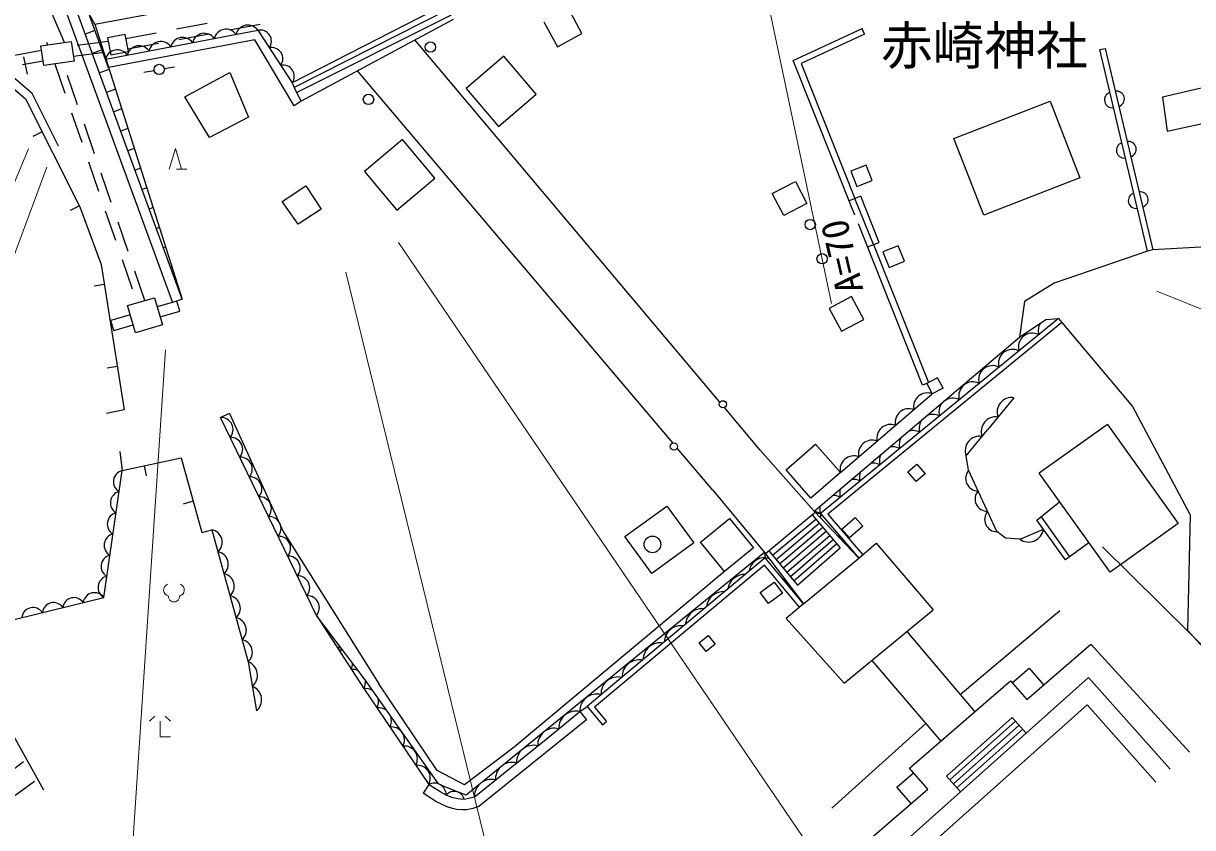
# Model space of a CAD drawing. Units: millimetres, scale not verified. Extents: x 40000 to 679996, y 20000 to 379998.
# Drawn here: x 191848 to 248324, y 266610 to 305460 of the extents above; entities that cross this region are included whole.
import ezdxf
from ezdxf.enums import TextEntityAlignment as Align

# ---------------------------------------------------------------- set-up
doc = ezdxf.new("R2010")
doc.units = ezdxf.units.MM
doc.header["$LTSCALE"] = 999.995
doc.layers.add('M-BGD', color=7, linetype='Continuous', lineweight=25)
doc.layers.add('M-STR-HTXT', color=7, linetype='Continuous', lineweight=13)
doc.layers.add('M-BMK-HTXT', color=7, linetype='Continuous')
doc.styles.add('ＭＳ ゴシック', font='')
doc.styles.get('ＭＳ ゴシック').set_extended_font_data('MS Gothic')

msp = doc.modelspace()

# ---------------------------------------------------------------- linework, layer by layer
at = {"layer": 'M-BGD'}
for p, q in [((195293.2, 305419.6), (260425.1, 317580.3)), ((192661.9, 309428.7), (199046.4, 291973.2)), ((199516, 292144.9), (193460.6, 308700.6)), ((199516, 292144.9), (193460.6, 308700.6)), ((195293.2, 305419.6), (193460.6, 308700.6)), ((212386.8, 306448.9), (204828.3, 302586.2)), ((212435.2, 306168.8), (204925.2, 302366.9)), ((218824.6, 304968.6), (218174.8, 306171.4)), ((193836.6, 304543.1), (193239.8, 305919.2)), ((195962, 303317.4), (195003, 305939.2)), ((205039.1, 302129), (212521.3, 305878.5)), ((212600.2, 305646.5), (205265.9, 301709.7)), ((195304.2, 305115.7), (194834.6, 304944)), ((195293.2, 305419.6), (199516, 292144.9)), ((195831.1, 303728.6), (203170.9, 305126.8)), ((198263.9, 304989), (196801.4, 304715.1)), ((200721.1, 305449.3), (199246.8, 305173.1)), ((201811.2, 305144.8), (203285.6, 305420.9)), ((203170.9, 305126.8), (204828.3, 302586.2)), ((216992.5, 305532.6), (217642.3, 304329.9)), ((229031.7, 303670.1), (232356.3, 305204.8)), ((232482, 304932.4), (232356.3, 305204.8)), ((192960.4, 304552.8), (193016.8, 304422.6)), ((195938.2, 304591.2), (194450.8, 304397.2)), ((195532.7, 304666.9), (195476, 304646.2)), ((203031.8, 304666.8), (195960.4, 303322.2)), ((196896.7, 304224.2), (198371.1, 304500.4)), ((199354, 304684.5), (200828.3, 304960.6)), ((204932.2, 301482.9), (203031.8, 304666.8)), ((225488.5, 287168.6), (210762.3, 304660)), ((217642.3, 304329.9), (218824.6, 304968.6)), ((232482, 304932.4), (229415.7, 303516.9)), ((192728.5, 304148.5), (191252.5, 303881.5)), ((191860.9, 303850.5), (192037, 303013.2)), ((194264.3, 303868.6), (195751.6, 304062.6)), ((195647.7, 304176.6), (195178.1, 304004.8)), ((215055.4, 303878.9), (213228.5, 302318.3)), ((216623.3, 302043.4), (215055.4, 303878.9)), ((243843, 304191.1), (244102, 304252.3)), ((246142.5, 294458.9), (243843, 304191.1)), ((244102, 304252.3), (246401.5, 294520.2)), ((191807.6, 303473.8), (192801.2, 303653.5)), ((193364.8, 303504.5), (193852.5, 302086)), ((195836.1, 303713.1), (195819.5, 303707)), ((198655, 303278.6), (199147, 303367.2)), ((232011.7, 296195.3), (229031.7, 303670.1)), ((229415.7, 303516.9), (232013.7, 297000.3)), ((192274.4, 302065.8), (191260.4, 302935.4)), ((194467, 301529.2), (193979.2, 302947.7)), ((195987.8, 303236.2), (195521.6, 303065.7)), ((197670.8, 303101.6), (198162.9, 303190.1)), ((199639.9, 301906.8), (201818.4, 303079.6)), ((201818.4, 303079.6), (202724.5, 300936.1)), ((223219.3, 285192), (207989.2, 303171.5)), ((196291.2, 302282.4), (195865.1, 302126.5)), ((204828.3, 302586.2), (204925.2, 302366.9)), ((204925.2, 302366.9), (205039.1, 302129)), ((213228.5, 302318.3), (214796.4, 300482.8)), ((249157.4, 302425.1), (246865.2, 301897.8)), ((193545, 299535.3), (192274.4, 302065.8)), ((200833, 299955.1), (199639.9, 301906.8)), ((205265.9, 301709.7), (204932.2, 301482.9)), ((205039.1, 302129), (205265.9, 301709.7)), ((214796.4, 300482.8), (216623.3, 302043.4)), ((236797.1, 299900.7), (241436.1, 301700.3)), ((241436.1, 301700.3), (242874, 297993.6)), ((246865.2, 301897.8), (247095.3, 300259.4)), ((194177.7, 301140.4), (194665.4, 299721.9)), ((196594.6, 301328.6), (196208.6, 301187.4)), ((195279.9, 299165.1), (194792.1, 300583.6)), ((202724.5, 300936.1), (200833, 299955.1)), ((247095.3, 300259.4), (249545.9, 300782.8)), ((192757.8, 300213), (192311, 299988.4)), ((196898, 300374.8), (196552.1, 300248.2)), ((238235, 296194), (236797.1, 299900.7)), ((197201.4, 299420.9), (196895.6, 299309.1)), ((210163.4, 299848.8), (208319.5, 298312.6)), ((211723.5, 297976.1), (210163.4, 299848.8)), ((194990.6, 298776.3), (195478.3, 297357.8)), ((196092.8, 296801), (195605, 298219.4)), ((197504.9, 298467.1), (197239.1, 298369.9)), ((208319.5, 298312.6), (209879.6, 296440)), ((232554.1, 298615.2), (231811, 298318.9)), ((231811, 298318.9), (232107.3, 297575.8)), ((232850.4, 297872), (232554.1, 298615.2)), ((209879.6, 296440), (211723.5, 297976.1)), ((228021.5, 297237.2), (229135.2, 297824.8)), ((229135.2, 297824.8), (229695.2, 296763.5)), ((232107.3, 297575.8), (232850.4, 297872)), ((242874, 297993.6), (238235, 296194)), ((197808.3, 297513.3), (197582.6, 297430.8)), ((204350.9, 296850.4), (205490.5, 297613.4)), ((205490.5, 297613.4), (206229.1, 296489.8)), ((228581.5, 296175.8), (228021.5, 297237.2)), ((232292.4, 297111.4), (231735.1, 296889.2)), ((233181.2, 294882), (232292.4, 297111.4)), ((194553.9, 296638.9), (194107.1, 296414.4)), ((198111.7, 296559.5), (197926.1, 296491.7)), ((205114.4, 295763.6), (204350.9, 296850.4)), ((229695.2, 296763.5), (228581.5, 296175.8)), ((232902.5, 294770.9), (232013.7, 297000.3)), ((195803.5, 296412.1), (196291.2, 294993.6)), ((206229.1, 296489.8), (205114.4, 295763.6)), ((196905.7, 294436.8), (196417.9, 295855.3)), ((198415.1, 295605.7), (198269.6, 295552.5)), ((235283, 287989.9), (232180.6, 295771.7)), ((232623.9, 294659.8), (233181.2, 294882)), ((198718.5, 294651.9), (198613.1, 294613.4)), ((232902.5, 294770.9), (235559.9, 288105.5)), ((234109.5, 294713.8), (233366.4, 294417.5)), ((233366.4, 294417.5), (233662.7, 293674.4)), ((234405.8, 293970.7), (234109.5, 294713.8)), ((246142.5, 294458.9), (241630.8, 292909.7)), ((246401.5, 294520.2), (246142.5, 294458.9)), ((249927.1, 294711.8), (246401.5, 294520.2)), ((196616.4, 294048), (197104.1, 292629.5)), ((199021.9, 293698.1), (198956.6, 293674.2)), ((233662.7, 293674.4), (234405.8, 293970.7)), ((197718.6, 292072.7), (197230.8, 293491.2)), ((195759.1, 292840.5), (195265.3, 292762.2)), ((199325.3, 292744.3), (199300.1, 292735.1)), ((241630.8, 292909.7), (240203.7, 292025.1)), ((199256.4, 292040.4), (198306, 291761.2)), ((199516, 292144.9), (199046.4, 291973.2)), ((199397.3, 291560.7), (199256.4, 292040.4)), ((231855, 292261.8), (230772.1, 291685.3)), ((232440.9, 291161.4), (231855, 292261.8)), ((240203.7, 292025.1), (239963.8, 290310.2)), ((198446.9, 291281.5), (199397.3, 291560.7)), ((230772.1, 291685.3), (231358, 290584.8)), ((197008.6, 291380), (196069.4, 291104.1)), ((196210.4, 290624.4), (196069.4, 291104.1)), ((196210.4, 290624.4), (197149.5, 290900.3)), ((241851.9, 291204.6), (230344.6, 281784.6)), ((242010.3, 291011.2), (230701.2, 281753.5)), ((231358, 290584.8), (232440.9, 291161.4)), ((239963.8, 290310.2), (241236.8, 291149.7)), ((241236.8, 291149.7), (241851.9, 291204.6)), ((241851.9, 291204.6), (242010.3, 291011.2)), ((242010.3, 291011.2), (245428, 286960.4)), ((230039.8, 281897.9), (239963.8, 290310.2)), ((196385.7, 288889.9), (195891.9, 288811.6)), ((235486.8, 288067.1), (235283, 287989.9)), ((236006.5, 288339.6), (235486.8, 288067.1)), ((235486.8, 288067.1), (235751.5, 287562.3)), ((236271.1, 287834.8), (236006.5, 288339.6)), ((231308.5, 283763.1), (235751.5, 287562.3)), ((236271.1, 287834.8), (235751.5, 287562.3)), ((227442.4, 284847.9), (225712.7, 286902.4)), ((239694.7, 287374.3), (238421.4, 285832)), ((245428, 286960.4), (248199.7, 281712.1)), ((201796.9, 286611.4), (201372.7, 286418.3)), ((206002, 276859.2), (201372.7, 286418.3)), ((201796.9, 286611.4), (204389.7, 280915.4)), ((237385.8, 284577.5), (238421.4, 285832)), ((244208.1, 286087.6), (240914.5, 283730.8)), ((244208.1, 286087.6), (247630.4, 281304.7)), ((225147.4, 282915.7), (223429.9, 284943.3)), ((230039.8, 281897.9), (227442.4, 284847.9)), ((228689.5, 283898.9), (230108.7, 285137.7)), ((230108.7, 285137.7), (231308.5, 283763.1)), ((197677.8, 284087), (197783, 283598.2)), ((234576.1, 283791.4), (235004.3, 284162.2)), ((235004.3, 284162.2), (235401.4, 283703.8)), ((237500.6, 283871.9), (237385.8, 284577.5)), ((195730, 277724.9), (196623.5, 283861.6)), ((229889.3, 282524.3), (228689.5, 283898.9)), ((231308.5, 283763.1), (229889.3, 282524.3)), ((234973.2, 283332.9), (234576.1, 283791.4)), ((235401.4, 283703.8), (234973.2, 283332.9)), ((238867.4, 280912), (237500.6, 283871.9)), ((244336.7, 278948), (240914.5, 283730.8)), ((225147.4, 282915.7), (227646.5, 279907.3)), ((200044.3, 282374.8), (199562.5, 282240.9)), ((220902.2, 280667.2), (222930, 282143)), ((222930, 282143), (224227.9, 280359.7)), ((230095.6, 281839.3), (227695.1, 279843.1)), ((230344.6, 281784.6), (230039.8, 281897.9)), ((232202.2, 279625.9), (230039.8, 281897.9)), ((240807.4, 281468.1), (241900.4, 282353)), ((224557.8, 280398.5), (225958.1, 281542.8)), ((225958.1, 281542.8), (227113.2, 280129.3)), ((228028.1, 279769.7), (230117.5, 281518.3)), ((228201.5, 279563.7), (230286.9, 281320.1)), ((229948.2, 281716.6), (231303.1, 280130.3)), ((230344.6, 281784.6), (232202.2, 279625.9)), ((230701.2, 281753.5), (232391.7, 279789)), ((231379.3, 281032.5), (232019.5, 281591.8)), ((232019.5, 281591.8), (232387.3, 281170.7)), ((242182.2, 279552), (240807.4, 281468.1)), ((241002.1, 281625.6), (242384.5, 279698.8)), ((247630.4, 281304.7), (244336.7, 278948)), ((248199.7, 281712.1), (248079.6, 276145.2)), ((200464.5, 280862.7), (200946.2, 280996.6)), ((200946.2, 280996.6), (202697.5, 274616.8)), ((204389.7, 280915.4), (209020.2, 273552.1)), ((228374.9, 279357.6), (230456.3, 281121.8)), ((228548.3, 279151.6), (230625.6, 280923.4)), ((228721.7, 278945.5), (230795, 280725.2)), ((231747.1, 280611.5), (231379.3, 281032.5)), ((232387.3, 281170.7), (231747.1, 280611.5)), ((239279.3, 280600.1), (238867.4, 280912)), ((239987.2, 280547.8), (241120.8, 281031.3)), ((222200.1, 278883.9), (220902.2, 280667.2)), ((224227.9, 280359.7), (222200.1, 278883.9)), ((225712.9, 278985), (224557.8, 280398.5)), ((227113.2, 280129.3), (225712.9, 278985)), ((228895.1, 278739.5), (230964.4, 280526.9)), ((229068.6, 278533.4), (231133.7, 280328.6)), ((229242, 278327.4), (231303.1, 280130.3)), ((232202.2, 279625.9), (233046.7, 280352.6)), ((233046.7, 280352.6), (235798.1, 277128.9)), ((239987.2, 280547.8), (239279.3, 280600.1)), ((243315.9, 280374.6), (242182.2, 279552)), ((227646.5, 279907.3), (213228.6, 268175.1)), ((227673.2, 279637.5), (220612.9, 273745.4)), ((227646.5, 279907.3), (229531.4, 277419.3)), ((227646.5, 279907.3), (227673.2, 279637.5)), ((229531.4, 277419.3), (227673.2, 279637.5)), ((227854.6, 279975.8), (229242, 278327.4)), ((229531.4, 277419.3), (232202.2, 279625.9)), ((227641.7, 279285.6), (219429.5, 272432.2)), ((229339.7, 277258.7), (227641.7, 279285.6)), ((225712.9, 278985), (215558.2, 270503.6)), ((227433.5, 277968.2), (228115.8, 278475.1)), ((228115.8, 278475.1), (228515.8, 277936.7)), ((227833.5, 277429.7), (227433.5, 277968.2)), ((228515.8, 277936.7), (227833.5, 277429.7)), ((187194.1, 275651.7), (195730, 277724.9)), ((229531.4, 277419.3), (228696.2, 276719.6)), ((208350.9, 273742.5), (206002, 276859.2)), ((206002, 276859.2), (208293.8, 273322.6)), ((231501.2, 273581.2), (235798.1, 277128.9)), ((237096.4, 273048.5), (241914.4, 277093.2)), ((228696.2, 276719.6), (231501.2, 273581.2)), ((224486.8, 275530.2), (224918.2, 275890.9)), ((224918.2, 275890.9), (225261.9, 275479.9)), ((234523.2, 276076.3), (237809.5, 272209.6)), ((248079.6, 276145.2), (250420.8, 273543.3)), ((224830.5, 275119.2), (224486.8, 275530.2)), ((225261.9, 275479.9), (224830.5, 275119.2)), ((240309.6, 272796.4), (243403.9, 275475.6)), ((243403.9, 275475.6), (248170.7, 270257.5)), ((202697.5, 274616.8), (203102.5, 272258.3)), ((232832, 274679.9), (236165.8, 270790.3)), ((239610.3, 273604), (240425.3, 274309.6)), ((240425.3, 274309.6), (241124.5, 273502)), ((211893.1, 268723.8), (208350.9, 273742.5)), ((211841.1, 269368.6), (209020.2, 273552.1)), ((220612.9, 273745.4), (219077.4, 272463.9)), ((234081, 265630.3), (243292.8, 273858.9)), ((234655.2, 269485.9), (239530.7, 273695.9)), ((239530.7, 273695.9), (240309.6, 272796.4)), ((243292.8, 273858.9), (247247, 269432.2)), ((208293.8, 273322.6), (211424.1, 268693.8)), ((218727, 272212), (219077.4, 272463.9)), ((219077.4, 272463.9), (219814.2, 271581)), ((219429.5, 272432.2), (220006.2, 271741.2)), ((243223.2, 272542), (235408.6, 265559.8)), ((243223.2, 272542), (246554.6, 268813.5)), ((190892, 271918.5), (192816.7, 268432.2)), ((219041.6, 271823.3), (213854.4, 267625.9)), ((217172.3, 270953.9), (218727, 272212)), ((218727, 272212), (219041.6, 271823.3)), ((219814.2, 271581), (220006.2, 271741.2)), ((239604.8, 271937.3), (236430.1, 269103)), ((236600.8, 268911.9), (239775.3, 271746.4)), ((239604.8, 271937.3), (240286.8, 271173.8)), ((235434.9, 271643.1), (230903.3, 267557.9)), ((236771.6, 268720.8), (239945.8, 271555.5)), ((236942.2, 268529.7), (240116.4, 271364.6)), ((213629.2, 268086.8), (217172.3, 270953.9)), ((215558.2, 270503.6), (213153.9, 268681.8)), ((190153.6, 268513.6), (191857.8, 269811.3)), ((235535.9, 268461.8), (234655.2, 269485.9)), ((190708.4, 267653.2), (192384.7, 268851.7)), ((213153.9, 268681.8), (211841.1, 269368.6)), ((234040.1, 268571.4), (234845.8, 269264.3)), ((236430.1, 269103), (237112.9, 268338.6)), ((211424.1, 268693.8), (211156.2, 268271.6)), ((211521.2, 268032.8), (211156.2, 268271.6)), ((211590.6, 268583.3), (211424.1, 268693.8)), ((211674.4, 268528.6), (211590.6, 268583.3)), ((212015, 268318.8), (211674.4, 268528.6)), ((212271.2, 268182.8), (212015, 268318.8)), ((213228.6, 268175.1), (212043.2, 268641.3)), ((232380, 265748.1), (235535.9, 268461.8)), ((234730.1, 267769), (234040.1, 268571.4)), ((211777.9, 267877.1), (211521.2, 268032.8)), ((212042.7, 267735.4), (211777.9, 267877.1)), ((212317.9, 267615), (212042.7, 267735.4)), ((212548.7, 268067.7), (212271.2, 268182.8)), ((212745.8, 268010.5), (212548.7, 268067.7)), ((212944.6, 267977.2), (212745.8, 268010.5)), ((213144.1, 267973.9), (212944.6, 267977.2)), ((213435.8, 268028.4), (213144.1, 267973.9)), ((213629.1, 268086.8), (213435.8, 268028.4)), ((212573.6, 267532.1), (212317.9, 267615)), ((212770.9, 267489), (212573.6, 267532.1)), ((213070.6, 267463.1), (212770.9, 267489)), ((213271.5, 267476.9), (213070.6, 267463.1)), ((213564.4, 267538.3), (213271.5, 267476.9)), ((213854.4, 267625.9), (213564.4, 267538.3))]:
    msp.add_line(p, q, dxfattribs=at)
for points in [[(194297.6, 303641.6), (192834.6, 303426.6), (192695.2, 304375.3), (194158.2, 304590.3)], [(195906.1, 304756), (196065.6, 303934.6), (196920.7, 304100.6), (196761.2, 304922)], [(198175.2, 292206.8), (198560, 290896.1), (197262.6, 290515.1), (196877.8, 291825.8)]]:
    msp.add_lwpolyline(points, close=True, dxfattribs=at)
for points in [[(166755.1, 283839.4), (167076.6, 298464.6), (190917.6, 302702.5), (191953, 301814.5), (194572.4, 296602.1), (195604.1, 293818), (196718.5, 286792), (195868.8, 286613.7)], [(196499.4, 284773.1), (196623.3, 283860.2), (199461.7, 284470.6), (200464.5, 280862.7)]]:
    msp.add_lwpolyline(points, dxfattribs=at)
for centre, radius in [((211509.2, 304314.9), 250), ((198408.9, 303234.4), 250), ((208517.8, 301786.4), 250), ((229852.1, 295743.1), 250), ((230430.3, 294088.1), 250), ((225636, 287059.6), 175), ((223270.9, 285022), 175), ((222232.8, 280291.2), 400)]:
    msp.add_circle(centre, radius, dxfattribs=at)
for centre, radius, start, end in [((200587.8, 304396.9), 583.6, 34.38119, 167.18845), ((201638.5, 304597), 583.6, 34.38119, 167.18845), ((202689.2, 304797.2), 583.6, 34.38119, 167.18845), ((203287.9, 304599.4), 540.1, 323.73004, 102.50726), ((198486.3, 303996.6), 583.6, 34.38119, 167.18845), ((199537, 304196.7), 583.6, 34.38119, 167.18845), ((196384.8, 303596.3), 583.6, 34.38119, 167.18845), ((197435.5, 303796.4), 583.6, 34.38119, 167.18845), ((203840.3, 303752.6), 540.1, 323.73004, 102.50726), ((204392.8, 302905.7), 540.1, 323.73004, 102.50726), ((244651.7, 301813.2), 375.9, 287.24411, 99.34437), ((244443, 301764), 375.9, 107.24411, 279.34437), ((245017.9, 299331), 375.9, 107.24411, 279.34437), ((245226.6, 299380.2), 375.9, 287.24411, 99.34437), ((245592.8, 296898), 375.9, 107.24411, 279.34437), ((245801.4, 296947.2), 375.9, 287.24411, 99.34437), ((241538.1, 290609.8), 672.6, 146.94914, 196.41764), ((240579.2, 289824.7), 672.6, 62.19064, 196.41764), ((239839.4, 289750.3), 672.6, 62.19064, 69.77814), ((240798.3, 290535.3), 672.6, 189.59764, 196.41764), ((239620.2, 289039.7), 672.6, 62.19064, 196.41764), ((238880.4, 288965.3), 672.6, 62.19064, 69.21724), ((239839.4, 289750.3), 672.6, 189.26614, 196.41764), ((238661.3, 288254.7), 672.6, 62.19064, 196.41764), ((237921.5, 288180.3), 672.6, 62.19064, 67.16824), ((238880.4, 288965.3), 672.6, 191.35654, 196.41764), ((237702.3, 287469.7), 672.6, 62.19064, 196.41764), ((235510.7, 286944.4), 663.2, 68.71486, 192.3529), ((236743.4, 286684.7), 672.6, 62.19064, 196.41764), ((239577.5, 286687.3), 697, 80.31507, 200.60197), ((201399.1, 285841), 577.9, 319.06528, 92.61495), ((234622.1, 286184.5), 663.2, 68.71486, 192.3529), ((235784.5, 285899.7), 672.6, 62.19064, 120.06944), ((238807.8, 285755), 697, 80.31507, 200.60197), ((233733.5, 285424.7), 663.2, 68.71486, 192.3529), ((234825.5, 285114.7), 672.6, 62.19064, 112.56384), ((235784.5, 285899.7), 672.6, 140.50434, 196.41764), ((201862, 284885.1), 577.9, 319.06528, 92.61495), ((232845, 284664.8), 663.2, 68.71486, 192.3529), ((234825.5, 285114.7), 672.6, 148.00994, 196.41764), ((238038.2, 284822.7), 697, 80.31507, 200.60197), ((233866.6, 284329.7), 672.6, 62.19064, 107.35034), ((202324.9, 283929.2), 577.9, 319.06528, 92.61495), ((231956.4, 283905), 663.2, 68.71486, 192.3529), ((232907.6, 283544.7), 672.6, 62.19064, 103.07654), ((233866.6, 284329.7), 672.6, 153.22354, 196.41764), ((196753, 283319.2), 556.3, 103.48695, 239.94506), ((202787.9, 282973.3), 577.9, 319.06528, 92.61495), ((232907.6, 283544.7), 672.6, 157.49724, 196.41764), ((237959.1, 283473.6), 597.9, 139.42073, 270.4248), ((231948.7, 282759.7), 672.6, 161.22404, 196.41764), ((231948.7, 282759.7), 672.6, 62.19064, 99.34974), ((196604.1, 282296.6), 556.3, 103.48695, 239.94506), ((203250.8, 282017.3), 577.9, 319.06528, 92.61495), ((230989.7, 281974.8), 672.6, 62.19064, 95.99004), ((238417.7, 282486.7), 597.9, 139.42073, 270.4248), ((230446.8, 282811.9), 1032.4, 249.94594, 264.31524), ((230030.8, 281189.7), 672.6, 62.19064, 77.03774), ((230989.7, 281974.8), 672.6, 164.58374, 196.41764), ((238876.2, 281499.8), 597.9, 139.42073, 270.4248), ((196455.3, 281274.1), 556.3, 103.48695, 239.94506), ((203713.7, 281061.4), 577.9, 319.06528, 92.61495), ((231375.7, 281732.6), 1032.4, 177.10964, 189.36594), ((196306.4, 280251.5), 556.3, 103.48695, 239.94506), ((200842.2, 280396.4), 609.2, 310.53191, 80.1679), ((231375.7, 281732.6), 1032.4, 257.80314, 264.31524), ((232304.5, 280653.2), 1032.4, 177.10964, 182.85384), ((240395.7, 281138.4), 733, 234.59917, 351.59472), ((204176.7, 280105.5), 577.9, 319.06528, 92.61495), ((196157.5, 279229), 556.3, 103.48695, 239.94506), ((201134.1, 279333.1), 609.2, 310.53191, 80.1679), ((204639.6, 279149.6), 577.9, 319.06528, 92.61495), ((227699.1, 278847), 816.3, 92.00244, 170.03664), ((226626.4, 279704.2), 1048.9, 356.35214, 10.28724), ((227555.5, 278595.1), 1048.9, 71.60374, 83.55784), ((226981.7, 278691.2), 816.3, 75.52674, 79.04584), ((228001.3, 279516.2), 816.3, 178.89814, 182.43284), ((196008.6, 278206.4), 556.3, 103.48695, 239.94506), ((201426, 278269.8), 609.2, 310.53191, 80.1679), ((205102.5, 278193.7), 577.9, 319.06528, 92.61495), ((226679.6, 278021.9), 816.3, 87.54424, 172.14834), ((227555.5, 278595.1), 1048.9, 356.35214, 2.69344), ((228484.6, 277486), 1048.9, 77.94494, 83.55784), ((195281.5, 277415.5), 544.9, 34.60596, 172.69777), ((225660, 277196.9), 816.3, 85.51494, 174.17764), ((193303.8, 276935.1), 544.9, 34.60596, 172.69777), ((194292.7, 277175.3), 544.9, 34.60596, 172.69777), ((201717.8, 277206.5), 609.2, 310.53191, 80.1679), ((205565.5, 277237.8), 577.9, 319.06528, 92.61495), ((192314.9, 276694.9), 544.9, 34.60596, 172.69777), ((202009.7, 276143.2), 609.2, 310.53191, 80.1679), ((224640.4, 276371.9), 816.3, 83.55664, 176.13584), ((205870.2, 276405.5), 625.3, 337.79624, 344.23324), ((223620.9, 275546.8), 816.3, 81.66044, 178.03204), ((202301.6, 275079.9), 609.2, 310.53191, 80.1679), ((206496.2, 275479.8), 625.3, 82.85524, 90.50674), ((206496.2, 275479.8), 625.3, 335.38224, 351.15274), ((207122.3, 274554), 625.3, 75.00104, 92.85764), ((222601.3, 274721.8), 816.3, 79.81884, 179.87374), ((202464.7, 273968.1), 689.3, 309.2281, 70.25541), ((207122.3, 274554), 625.3, 333.03134, 359.00704), ((221581.7, 273896.7), 816.3, 78.02554, 181.66704), ((207748.4, 273628.3), 625.3, 65.41454, 95.15394), ((202667.7, 272785.4), 689.3, 309.2281, 70.25541), ((207748.4, 273628.3), 625.3, 330.73504, 8.42724), ((220562.1, 273071.7), 816.3, 76.27534, 182.43284), ((208374.4, 272702.5), 625.3, 57.02384, 97.40264), ((208374.4, 272702.5), 625.3, 330.73504, 13.40554), ((219542.6, 272246.7), 816.3, 75.52674, 182.43284), ((209000.5, 271776.7), 625.3, 50.59894, 97.40264), ((218523, 271421.6), 816.3, 75.52674, 182.43284), ((209000.5, 271776.7), 625.3, 330.73504, 19.83044), ((209626.5, 270851), 625.3, 35.98234, 97.40264), ((209626.5, 270851), 625.3, 330.73504, 34.44714), ((217503.4, 270596.5), 816.3, 75.52674, 182.43284), ((210252.6, 269925.2), 625.3, 330.73504, 97.40264), ((216483.9, 269771.5), 816.3, 75.52674, 129.01554), ((216483.9, 269771.5), 816.3, 129.25714, 182.43284), ((210878.6, 268999.4), 625.3, 330.73504, 97.40264), ((215464.3, 268946.5), 816.3, 134.50854, 182.43284), ((215464.3, 268946.5), 816.3, 75.52674, 123.76424), ((214444.7, 268121.5), 816.3, 75.52674, 121.53724), ((211692.5, 268181), 578.7, 0.17492, 117.62685), ((212656, 267862.6), 500.6, 12.84503, 140.23416), ((214444.7, 268121.5), 816.3, 136.73554, 182.43284)]:
    msp.add_arc(centre, radius, start, end, dxfattribs=at)
at = {"layer": 'M-STR-HTXT'}
for p, q in [((224708.9, 321279.1), (230883.9, 291921.7)), ((192100.5, 299399.2), (175008.9, 258930.7)), ((198890.8, 298409.9), (199190.8, 299409.9)), ((199190.8, 299409.9), (199490.8, 298409.9)), ((192982.6, 298517.1), (177545.1, 257056.2)), ((199740.8, 298409.9), (199240.8, 298409.9)), ((209963.9, 294878.2), (241823.8, 248052.2)), ((207427.8, 293444.7), (218454.6, 248455.3)), ((246590.9, 292526.8), (261349, 286608.1)), ((198716.6, 289695.6), (196070.1, 249668.2)), ((243974.1, 280181.4), (254181.6, 270067.9)), ((198197.3, 272001.3), (197947.3, 271751.3)), ((198447.3, 271001.4), (198447.3, 271751.3)), ((198947.3, 271751.3), (198697.3, 272001.3)), ((198947.3, 271001.4), (198447.3, 271001.4))]:
    msp.add_line(p, q, dxfattribs=at)
for centre, radius, start, end in [((198921.2, 278088.9), 299.4, 113.44836, 257.2818), ((199322.8, 278088.9), 299.4, 282.7182, 66.55164), ((199122, 277780.7), 267.2, 176.52859, 3.47141)]:
    msp.add_arc(centre, radius, start, end, dxfattribs=at)

# ---------------------------------------------------------------- texts
at = {"layer": 'M-BMK-HTXT', "style": 'ＭＳ ゴシック'}
msp.add_text('赤崎神社', height=1833, dxfattribs=at).set_placement((238268.9, 302920.5), align=Align.BOTTOM_CENTER)
at = {"layer": 'M-STR-HTXT', "style": 'ＭＳ ゴシック'}
msp.add_text('A=70', height=1320, rotation=103.078, dxfattribs=at).set_placement((231139.9, 292296.9), align=Align.TOP_LEFT)

doc.saveas('drawing.dxf')
